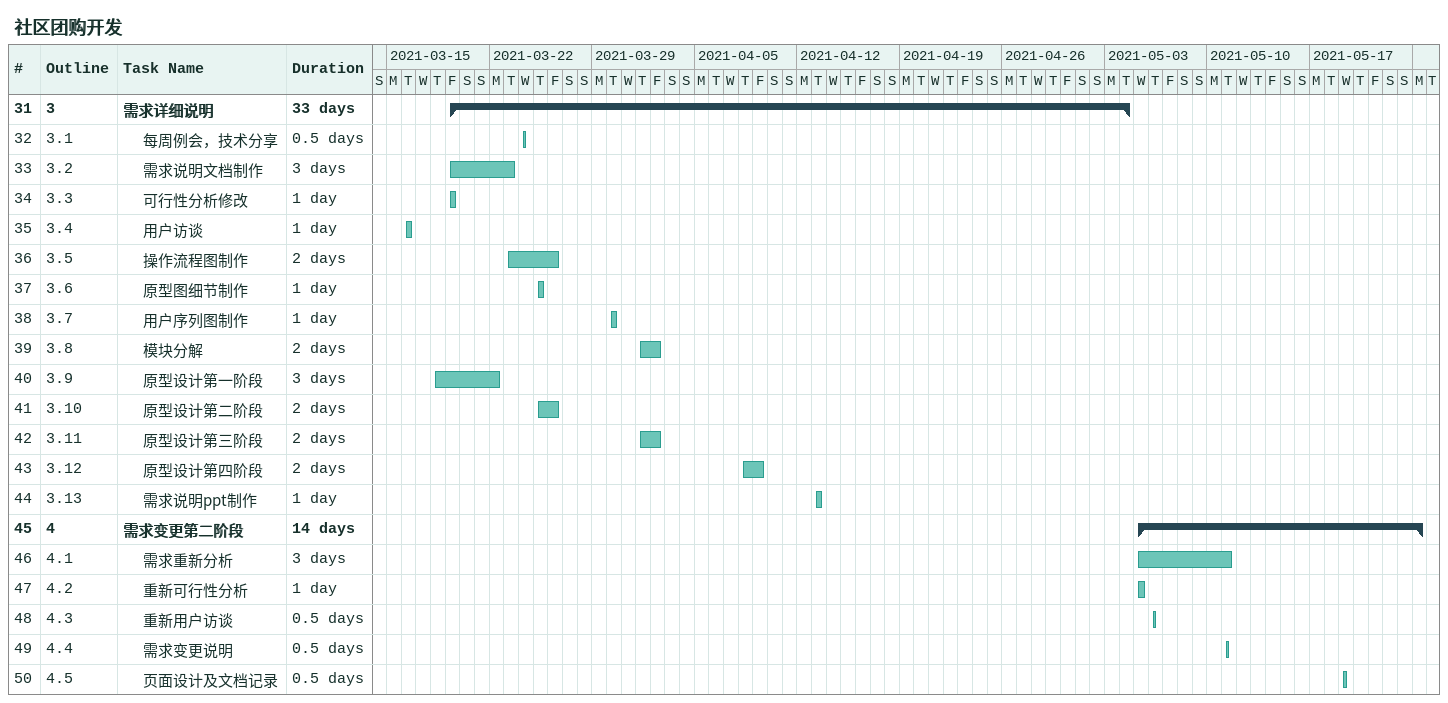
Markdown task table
社区团购开发

| ID | WBS | Task | Duration | Start | Finish |
|---|---|---|---|---|---|
| 31 | 3 | **需求详细说明** | 33d | 2021-03-19 | 2021-05-04 |
| 32 | 3.1 | 每周例会，技术分享 | 0.5d | 2021-03-24 | 2021-03-24 |
| 33 | 3.2 | 需求说明文档制作 | 3d | 2021-03-19 | 2021-03-23 |
| 34 | 3.3 | 可行性分析修改 | 1d | 2021-03-19 | 2021-03-19 |
| 35 | 3.4 | 用户访谈 | 1d | 2021-03-16 | 2021-03-16 |
| 36 | 3.5 | 操作流程图制作 | 2d | 2021-03-23 | 2021-03-26 |
| 37 | 3.6 | 原型图细节制作 | 1d | 2021-03-25 | 2021-03-25 |
| 38 | 3.7 | 用户序列图制作 | 1d | 2021-03-30 | 2021-03-30 |
| 39 | 3.8 | 模块分解 | 2d | 2021-04-01 | 2021-04-02 |
| 40 | 3.9 | 原型设计第一阶段 | 3d | 2021-03-18 | 2021-03-22 |
| 41 | 3.10 | 原型设计第二阶段 | 2d | 2021-03-25 | 2021-03-26 |
| 42 | 3.11 | 原型设计第三阶段 | 2d | 2021-04-01 | 2021-04-02 |
| 43 | 3.12 | 原型设计第四阶段 | 2d | 2021-04-08 | 2021-04-09 |
| 44 | 3.13 | 需求说明ppt制作 | 1d | 2021-04-13 | 2021-04-13 |
| 45 | 4 | **需求变更第二阶段** | 14d | 2021-05-05 | 2021-05-24 |
| 46 | 4.1 | 需求重新分析 | 3d | 2021-05-05 | 2021-05-11 |
| 47 | 4.2 | 重新可行性分析 | 1d | 2021-05-05 | 2021-05-05 |
| 48 | 4.3 | 重新用户访谈 | 0.5d | 2021-05-06 | 2021-05-06 |
| 49 | 4.4 | 需求变更说明 | 0.5d | 2021-05-11 | 2021-05-11 |
| 50 | 4.5 | 页面设计及文档记录 | 0.5d | 2021-05-19 | 2021-05-19 |
